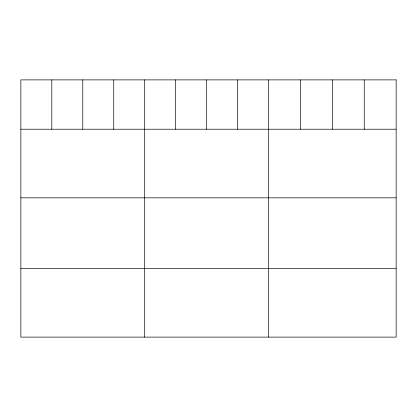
<?xml version="1.0" encoding="UTF-8"?>
<svg xmlns="http://www.w3.org/2000/svg" width="417" height="417" viewBox="0 0 417 417"><rect width="100%" height="100%" fill="white"/><g stroke="black" fill="none" stroke-linecap="round" stroke-linejoin="round"><path stroke-width="0.63" d="M20.85 129.218L396.15 129.218M20.85 197.825L396.15 197.825M20.85 268.512L396.15 268.512M364.249 79.882L364.249 129.218M332.349 79.882L332.349 129.218M300.448 79.882L300.448 129.218M268.548 79.882L268.548 337.118M237.586 79.882L237.586 129.218M206.623 79.882L206.623 129.218M175.661 79.882L175.661 129.218M144.699 79.882L144.699 337.118M113.737 79.882L113.737 129.218M82.775 79.882L82.775 129.218M51.812 79.882L51.812 129.218M396.15 79.882L20.85 79.882L20.85 337.118L396.15 337.118L396.15 79.882"/></g></svg>
